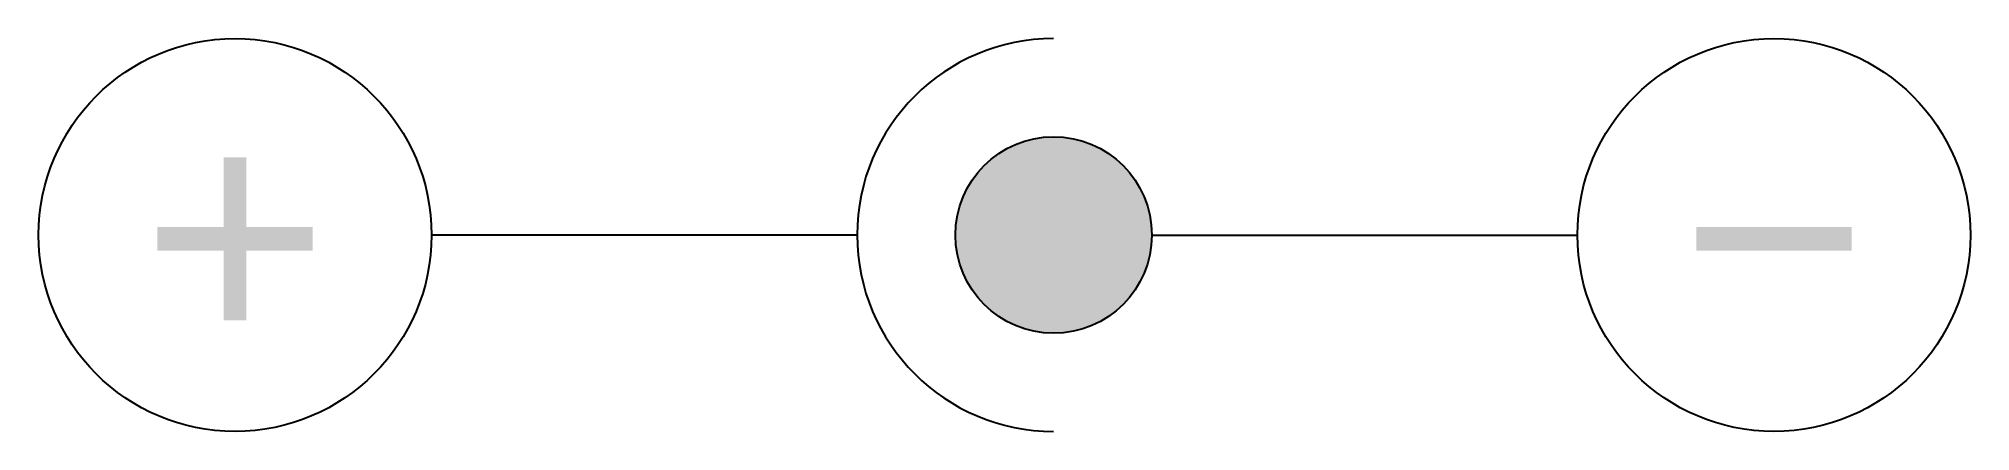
# Model space of a CAD drawing. Header units: millimetres. Extents: x -15.5 to 14, y -3 to 3.
import ezdxf
from ezdxf.enums import TextEntityAlignment as Align

# ---------------------------------------------------------------- set-up
doc = ezdxf.new("R2010")
doc.units = ezdxf.units.MM
doc.layers.get('0').update_dxf_attribs({"lineweight": 25})
doc.styles.add('textstyle3', font='')
doc.styles.get('textstyle3').set_extended_font_data('Liberation Sans')

msp = doc.modelspace()

# ---------------------------------------------------------------- hatches: boundary and pattern name
at = {"transparency": 33554687}
h = msp.add_hatch(color=256, dxfattribs=at)
edge = h.paths.add_edge_path(flags=0)
edge.add_arc((0, 0), 1.5, 0, 360)

# ---------------------------------------------------------------- linework, layer by layer
for p, q in [((-3, 0), (-9.5, 0)), ((1.5, 0), (8, 0))]:
    msp.add_line(p, q)
for centre, radius in [((-12.5, 0), 3), ((11, 0), 3), ((0, 0), 1.5)]:
    msp.add_circle(centre, radius)
msp.add_arc((0, 0), 3, 90, 270)

# ---------------------------------------------------------------- texts
at = {"style": 'textstyle3'}
for s, p in [('+', (-12.5, 0)), ('−', (11, 0))]:
    msp.add_text(s, height=3.5, dxfattribs=at).set_placement(p, align=Align.MIDDLE_CENTER)

doc.saveas('drawing.dxf')
